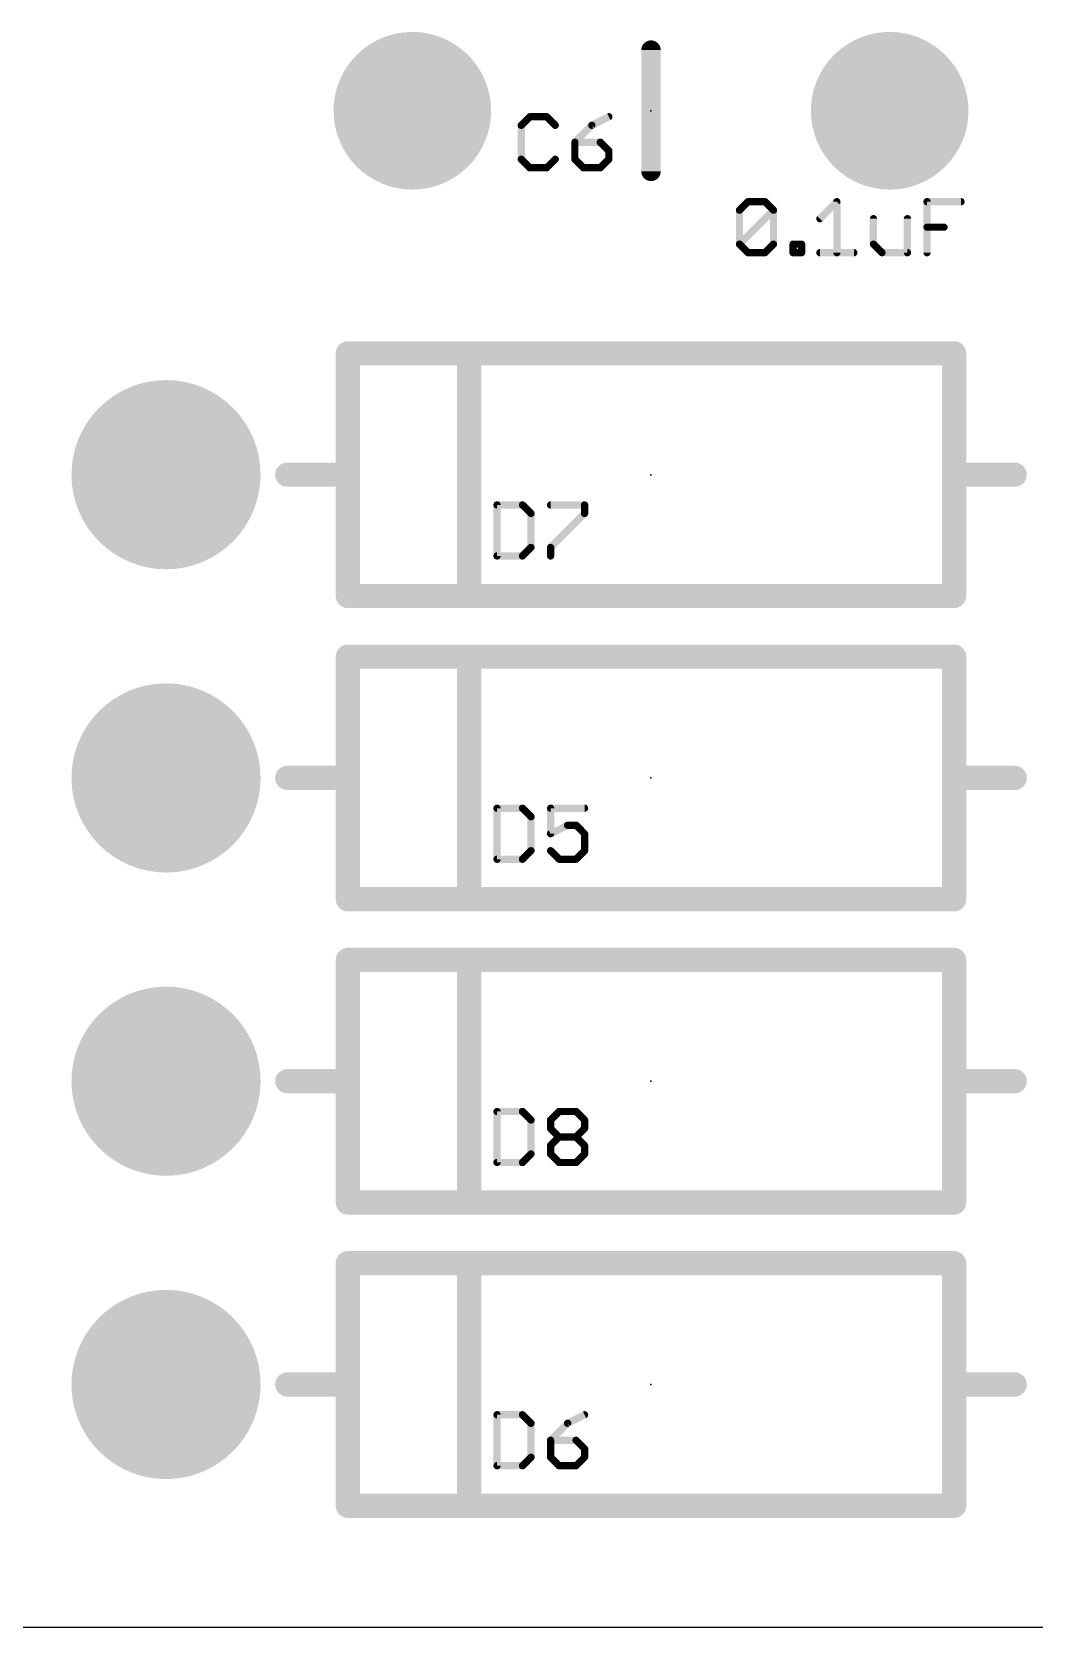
# Model space of a CAD drawing. Extents: x 0 to 3.5, y 0 to 1.5.
# Drawn here: x 2.67 to 3.083, y 0 to 0.657 of the extents above; entities that cross this region are included whole.
import ezdxf

# ---------------------------------------------------------------- set-up
doc = ezdxf.new("R2010")
doc.units = 0
for name, color, linetype in [('17', 82, 'CONTINUOUS'), ('20', 7, 'CONTINUOUS'), ('21', 253, 'CONTINUOUS'), ('23', 7, 'CONTINUOUS'), ('25', 253, 'CONTINUOUS'), ('27', 253, 'CONTINUOUS')]:
    doc.layers.add(name, color=color, linetype=linetype)

# ---------------------------------------------------------------- blocks, each defined once
blk = doc.blocks.new('ROUNDP')
at = {"const_width": 0.5}
blk.add_lwpolyline([(0, -0.25, 1), (0, 0.25, 1), (0, -0.25)], format="xyb", dxfattribs=at)

msp = doc.modelspace()

# ---------------------------------------------------------------- linework, layer by layer
at = {"layer": '20'}
msp.add_line((0.1, 0), (3.4, 0), dxfattribs=at)
at = {"layer": '21'}
for points, const_width in [([(2.925, 0.65), (2.925, 0.6)], 0.008), ([(2.85, 0.525), (2.8, 0.525)], 0.01), ([(2.8, 0.525), (2.8, 0.475)], 0.01), ([(3.05, 0.525), (2.85, 0.525)], 0.01), ([(2.85, 0.425), (2.85, 0.525)], 0.01), ([(3.05, 0.475), (3.05, 0.525)], 0.01), ([(2.8, 0.475), (2.775, 0.475)], 0.01), ([(2.8, 0.475), (2.8, 0.425)], 0.01), ([(3.05, 0.425), (3.05, 0.475)], 0.01), ([(3.05, 0.475), (3.075, 0.475)], 0.01), ([(2.8, 0.425), (2.85, 0.425)], 0.01), ([(2.85, 0.425), (3.05, 0.425)], 0.01), ([(2.85, 0.4), (2.8, 0.4)], 0.01), ([(2.8, 0.4), (2.8, 0.35)], 0.01), ([(3.05, 0.4), (2.85, 0.4)], 0.01), ([(2.85, 0.3), (2.85, 0.4)], 0.01), ([(3.05, 0.35), (3.05, 0.4)], 0.01), ([(2.8, 0.35), (2.775, 0.35)], 0.01), ([(2.8, 0.35), (2.8, 0.3)], 0.01), ([(3.05, 0.3), (3.05, 0.35)], 0.01), ([(3.05, 0.35), (3.075, 0.35)], 0.01), ([(2.8, 0.3), (2.85, 0.3)], 0.01), ([(2.85, 0.3), (3.05, 0.3)], 0.01), ([(2.85, 0.275), (2.8, 0.275)], 0.01), ([(2.8, 0.275), (2.8, 0.225)], 0.01), ([(3.05, 0.275), (2.85, 0.275)], 0.01), ([(2.85, 0.175), (2.85, 0.275)], 0.01), ([(3.05, 0.225), (3.05, 0.275)], 0.01), ([(2.8, 0.225), (2.775, 0.225)], 0.01), ([(2.8, 0.225), (2.8, 0.175)], 0.01), ([(3.05, 0.175), (3.05, 0.225)], 0.01), ([(3.05, 0.225), (3.075, 0.225)], 0.01), ([(2.8, 0.175), (2.85, 0.175)], 0.01), ([(2.85, 0.175), (3.05, 0.175)], 0.01), ([(2.85, 0.15), (2.8, 0.15)], 0.01), ([(2.8, 0.15), (2.8, 0.1)], 0.01), ([(3.05, 0.15), (2.85, 0.15)], 0.01), ([(2.85, 0.05), (2.85, 0.15)], 0.01), ([(3.05, 0.1), (3.05, 0.15)], 0.01), ([(2.8, 0.1), (2.775, 0.1)], 0.01), ([(2.8, 0.1), (2.8, 0.05)], 0.01), ([(3.05, 0.05), (3.05, 0.1)], 0.01), ([(3.05, 0.1), (3.075, 0.1)], 0.01), ([(2.8, 0.05), (2.85, 0.05)], 0.01), ([(2.85, 0.05), (3.05, 0.05)], 0.01)]:
    msp.add_lwpolyline(points, dxfattribs=dict(at, const_width=const_width))
for points, const_width in [([(2.927, 0.65, 1), (2.923, 0.65)], 0.004), ([(2.923, 0.6, 1), (2.927, 0.6)], 0.004), ([(2.8, 0.5275, 1), (2.8, 0.5225)], 0.005), ([(2.8025, 0.525, 1), (2.7975, 0.525)], 0.005), ([(2.85, 0.5275, 1), (2.85, 0.5225)], 0.005), ([(2.8525, 0.525, 1), (2.8475, 0.525)], 0.005), ([(2.85, 0.5225, 1), (2.85, 0.5275)], 0.005), ([(3.0525, 0.525, 1), (3.0475, 0.525)], 0.005), ([(3.05, 0.5225, 1), (3.05, 0.5275)], 0.005), ([(2.775, 0.4775, 1), (2.775, 0.4725)], 0.005), ([(2.8025, 0.475, 1), (2.7975, 0.475)], 0.005), ([(2.8, 0.4725, 1), (2.8, 0.4775)], 0.005), ([(3.0525, 0.475, 1), (3.0475, 0.475)], 0.005), ([(3.05, 0.4775, 1), (3.05, 0.4725)], 0.005), ([(3.075, 0.4725, 1), (3.075, 0.4775)], 0.005), ([(2.7975, 0.475, 1), (2.8025, 0.475)], 0.005), ([(3.0475, 0.475, 1), (3.0525, 0.475)], 0.005), ([(2.8, 0.4275, 1), (2.8, 0.4225)], 0.005), ([(2.7975, 0.425, 1), (2.8025, 0.425)], 0.005), ([(2.85, 0.4275, 1), (2.85, 0.4225)], 0.005), ([(2.8475, 0.425, 1), (2.8525, 0.425)], 0.005), ([(2.85, 0.4225, 1), (2.85, 0.4275)], 0.005), ([(3.0475, 0.425, 1), (3.0525, 0.425)], 0.005), ([(3.05, 0.4225, 1), (3.05, 0.4275)], 0.005), ([(2.8, 0.4025, 1), (2.8, 0.3975)], 0.005), ([(2.8025, 0.4, 1), (2.7975, 0.4)], 0.005), ([(2.85, 0.4025, 1), (2.85, 0.3975)], 0.005), ([(2.8525, 0.4, 1), (2.8475, 0.4)], 0.005), ([(2.85, 0.3975, 1), (2.85, 0.4025)], 0.005), ([(3.0525, 0.4, 1), (3.0475, 0.4)], 0.005), ([(3.05, 0.3975, 1), (3.05, 0.4025)], 0.005), ([(2.775, 0.3525, 1), (2.775, 0.3475)], 0.005), ([(2.8025, 0.35, 1), (2.7975, 0.35)], 0.005), ([(2.7975, 0.35, 1), (2.8025, 0.35)], 0.005), ([(2.8, 0.3475, 1), (2.8, 0.3525)], 0.005), ([(3.0525, 0.35, 1), (3.0475, 0.35)], 0.005), ([(3.05, 0.3525, 1), (3.05, 0.3475)], 0.005), ([(3.0475, 0.35, 1), (3.0525, 0.35)], 0.005), ([(3.075, 0.3475, 1), (3.075, 0.3525)], 0.005), ([(2.8, 0.3025, 1), (2.8, 0.2975)], 0.005), ([(2.7975, 0.3, 1), (2.8025, 0.3)], 0.005), ([(2.85, 0.3025, 1), (2.85, 0.2975)], 0.005), ([(2.8475, 0.3, 1), (2.8525, 0.3)], 0.005), ([(2.85, 0.2975, 1), (2.85, 0.3025)], 0.005), ([(3.0475, 0.3, 1), (3.0525, 0.3)], 0.005), ([(3.05, 0.2975, 1), (3.05, 0.3025)], 0.005), ([(2.8, 0.2775, 1), (2.8, 0.2725)], 0.005), ([(2.8025, 0.275, 1), (2.7975, 0.275)], 0.005), ([(2.85, 0.2775, 1), (2.85, 0.2725)], 0.005), ([(2.8525, 0.275, 1), (2.8475, 0.275)], 0.005), ([(2.85, 0.2725, 1), (2.85, 0.2775)], 0.005), ([(3.0525, 0.275, 1), (3.0475, 0.275)], 0.005), ([(3.05, 0.2725, 1), (3.05, 0.2775)], 0.005), ([(2.775, 0.2275, 1), (2.775, 0.2225)], 0.005), ([(2.8025, 0.225, 1), (2.7975, 0.225)], 0.005), ([(2.7975, 0.225, 1), (2.8025, 0.225)], 0.005), ([(2.8, 0.2225, 1), (2.8, 0.2275)], 0.005), ([(3.0525, 0.225, 1), (3.0475, 0.225)], 0.005), ([(3.05, 0.2275, 1), (3.05, 0.2225)], 0.005), ([(3.0475, 0.225, 1), (3.0525, 0.225)], 0.005), ([(3.075, 0.2225, 1), (3.075, 0.2275)], 0.005), ([(2.8, 0.1775, 1), (2.8, 0.1725)], 0.005), ([(2.85, 0.1775, 1), (2.85, 0.1725)], 0.005), ([(2.85, 0.1725, 1), (2.85, 0.1775)], 0.005), ([(3.05, 0.1725, 1), (3.05, 0.1775)], 0.005), ([(2.7975, 0.175, 1), (2.8025, 0.175)], 0.005), ([(2.8475, 0.175, 1), (2.8525, 0.175)], 0.005), ([(3.0475, 0.175, 1), (3.0525, 0.175)], 0.005), ([(2.8, 0.1525, 1), (2.8, 0.1475)], 0.005), ([(2.8025, 0.15, 1), (2.7975, 0.15)], 0.005), ([(2.85, 0.1525, 1), (2.85, 0.1475)], 0.005), ([(2.8525, 0.15, 1), (2.8475, 0.15)], 0.005), ([(2.85, 0.1475, 1), (2.85, 0.1525)], 0.005), ([(3.0525, 0.15, 1), (3.0475, 0.15)], 0.005), ([(3.05, 0.1475, 1), (3.05, 0.1525)], 0.005), ([(2.775, 0.1025, 1), (2.775, 0.0975)], 0.005), ([(2.8025, 0.1, 1), (2.7975, 0.1)], 0.005), ([(2.7975, 0.1, 1), (2.8025, 0.1)], 0.005), ([(2.8, 0.0975, 1), (2.8, 0.1025)], 0.005), ([(3.0525, 0.1, 1), (3.0475, 0.1)], 0.005), ([(3.05, 0.1025, 1), (3.05, 0.0975)], 0.005), ([(3.0475, 0.1, 1), (3.0525, 0.1)], 0.005), ([(3.075, 0.0975, 1), (3.075, 0.1025)], 0.005), ([(2.8, 0.0525, 1), (2.8, 0.0475)], 0.005), ([(2.85, 0.0525, 1), (2.85, 0.0475)], 0.005), ([(2.85, 0.0475, 1), (2.85, 0.0525)], 0.005), ([(3.05, 0.0475, 1), (3.05, 0.0525)], 0.005), ([(2.7975, 0.05, 1), (2.8025, 0.05)], 0.005), ([(2.8475, 0.05, 1), (2.8525, 0.05)], 0.005), ([(3.0475, 0.05, 1), (3.0525, 0.05)], 0.005)]:
    msp.add_lwpolyline(points, format="xyb", dxfattribs=dict(at, const_width=const_width))
at = {"layer": '23'}
for p in [(2.925, 0.625), (2.925, 0.475), (2.925, 0.35), (2.925, 0.225), (2.925, 0.1)]:
    msp.add_point(p, dxfattribs=at)
at = {"layer": '25', "const_width": 0.003}
for points in [[(2.875003, 0.622518), (2.8715, 0.619015)], [(2.8715, 0.619015), (2.8715, 0.605003)], [(2.882009, 0.622518), (2.875003, 0.622518)], [(2.885512, 0.619015), (2.882009, 0.622518)], [(2.900605, 0.619015), (2.893599, 0.612009)], [(2.907611, 0.622518), (2.900605, 0.619015)], [(2.893599, 0.612009), (2.893599, 0.605003)], [(2.904108, 0.612009), (2.893599, 0.612009)], [(2.907611, 0.608506), (2.904108, 0.612009)], [(2.8715, 0.605003), (2.875003, 0.6015)], [(2.882009, 0.6015), (2.885512, 0.605003)], [(2.893599, 0.605003), (2.897102, 0.6015)], [(2.904108, 0.6015), (2.907611, 0.605003)], [(2.907611, 0.605003), (2.907611, 0.608506)], [(2.875003, 0.6015), (2.882009, 0.6015)], [(2.897102, 0.6015), (2.904108, 0.6015)], [(2.8615, 0.462518), (2.8615, 0.4415)], [(2.872009, 0.462518), (2.8615, 0.462518)], [(2.875512, 0.459015), (2.872009, 0.462518)], [(2.875512, 0.445003), (2.875512, 0.459015)], [(2.883599, 0.462518), (2.897611, 0.462518)], [(2.897611, 0.459015), (2.883599, 0.445003)], [(2.897611, 0.462518), (2.897611, 0.459015)], [(2.8615, 0.4415), (2.872009, 0.4415)], [(2.872009, 0.4415), (2.875512, 0.445003)], [(2.883599, 0.445003), (2.883599, 0.4415)], [(2.8615, 0.337518), (2.8615, 0.3165)], [(2.872009, 0.337518), (2.8615, 0.337518)], [(2.875512, 0.334015), (2.872009, 0.337518)], [(2.875512, 0.320003), (2.875512, 0.334015)], [(2.897611, 0.337518), (2.883599, 0.337518)], [(2.883599, 0.337518), (2.883599, 0.327009)], [(2.883599, 0.327009), (2.890605, 0.330512)], [(2.890605, 0.330512), (2.894108, 0.330512)], [(2.894108, 0.330512), (2.897611, 0.327009)], [(2.897611, 0.327009), (2.897611, 0.320003)], [(2.8615, 0.3165), (2.872009, 0.3165)], [(2.872009, 0.3165), (2.875512, 0.320003)], [(2.887102, 0.3165), (2.883599, 0.320003)], [(2.894108, 0.3165), (2.887102, 0.3165)], [(2.897611, 0.320003), (2.894108, 0.3165)], [(2.8615, 0.212518), (2.8615, 0.1915)], [(2.872009, 0.212518), (2.8615, 0.212518)], [(2.875512, 0.209015), (2.872009, 0.212518)], [(2.875512, 0.195003), (2.875512, 0.209015)], [(2.883599, 0.209015), (2.887102, 0.212518)], [(2.883599, 0.205512), (2.883599, 0.209015)], [(2.887102, 0.212518), (2.894108, 0.212518)], [(2.894108, 0.212518), (2.897611, 0.209015)], [(2.897611, 0.209015), (2.897611, 0.205512)], [(2.887102, 0.202009), (2.883599, 0.205512)], [(2.897611, 0.205512), (2.894108, 0.202009)], [(2.883599, 0.198506), (2.887102, 0.202009)], [(2.883599, 0.195003), (2.883599, 0.198506)], [(2.887102, 0.202009), (2.894108, 0.202009)], [(2.894108, 0.202009), (2.897611, 0.198506)], [(2.897611, 0.198506), (2.897611, 0.195003)], [(2.8615, 0.1915), (2.872009, 0.1915)], [(2.872009, 0.1915), (2.875512, 0.195003)], [(2.887102, 0.1915), (2.883599, 0.195003)], [(2.894108, 0.1915), (2.887102, 0.1915)], [(2.897611, 0.195003), (2.894108, 0.1915)], [(2.8615, 0.087518), (2.8615, 0.0665)], [(2.872009, 0.087518), (2.8615, 0.087518)], [(2.875512, 0.084015), (2.872009, 0.087518)], [(2.875512, 0.070003), (2.875512, 0.084015)], [(2.890605, 0.084015), (2.883599, 0.077009)], [(2.897611, 0.087518), (2.890605, 0.084015)], [(2.883599, 0.077009), (2.883599, 0.070003)], [(2.894108, 0.077009), (2.883599, 0.077009)], [(2.897611, 0.073506), (2.894108, 0.077009)], [(2.897611, 0.070003), (2.897611, 0.073506)], [(2.8615, 0.0665), (2.872009, 0.0665)], [(2.872009, 0.0665), (2.875512, 0.070003)], [(2.883599, 0.070003), (2.887102, 0.0665)], [(2.887102, 0.0665), (2.894108, 0.0665)], [(2.894108, 0.0665), (2.897611, 0.070003)]]:
    msp.add_lwpolyline(points, dxfattribs=at)
at = {"layer": '25', "const_width": 0.0015}
for points in [[(2.87225, 0.619015, 1), (2.87075, 0.619015)], [(2.87097, 0.619545, 1), (2.87203, 0.618485)], [(2.875003, 0.623268, 1), (2.875003, 0.621768)], [(2.875533, 0.621988, 1), (2.874473, 0.623048)], [(2.882539, 0.623048, 1), (2.881479, 0.621988)], [(2.882009, 0.621768, 1), (2.882009, 0.623268)], [(2.884982, 0.618485, 1), (2.886042, 0.619545)], [(2.900269, 0.619686, 1), (2.90094, 0.618344)], [(2.901135, 0.618485, 1), (2.900074, 0.619545)], [(2.907946, 0.621847, 1), (2.907275, 0.623189)], [(2.894349, 0.612009, 1), (2.892849, 0.612009)], [(2.893599, 0.612759, 1), (2.893599, 0.611259)], [(2.893068, 0.612539, 1), (2.894129, 0.611479)], [(2.904638, 0.612539, 1), (2.903577, 0.611479)], [(2.904108, 0.611259, 1), (2.904108, 0.612759)], [(2.87203, 0.605533, 1), (2.87097, 0.604473)], [(2.87075, 0.605003, 1), (2.87225, 0.605003)], [(2.886042, 0.604473, 1), (2.884982, 0.605533)], [(2.894129, 0.605533, 1), (2.893068, 0.604473)], [(2.892849, 0.605003, 1), (2.894349, 0.605003)], [(2.908361, 0.608506, 1), (2.906861, 0.608506)], [(2.906861, 0.605003, 1), (2.908361, 0.605003)], [(2.90708, 0.607976, 1), (2.908141, 0.609036)], [(2.908141, 0.604473, 1), (2.90708, 0.605533)], [(2.875003, 0.60225, 1), (2.875003, 0.60075)], [(2.874473, 0.60097, 1), (2.875533, 0.60203)], [(2.881479, 0.60203, 1), (2.882539, 0.60097)], [(2.882009, 0.60075, 1), (2.882009, 0.60225)], [(2.897102, 0.60225, 1), (2.897102, 0.60075)], [(2.896571, 0.60097, 1), (2.897632, 0.60203)], [(2.903577, 0.60203, 1), (2.904638, 0.60097)], [(2.904108, 0.60075, 1), (2.904108, 0.60225)], [(2.86225, 0.462518, 1), (2.86075, 0.462518)], [(2.8615, 0.463268, 1), (2.8615, 0.461768)], [(2.872539, 0.463048, 1), (2.871479, 0.461988)], [(2.872009, 0.461768, 1), (2.872009, 0.463268)], [(2.876262, 0.459015, 1), (2.874762, 0.459015)], [(2.874982, 0.458485, 1), (2.876042, 0.459545)], [(2.883599, 0.463268, 1), (2.883599, 0.461768)], [(2.898361, 0.462518, 1), (2.896861, 0.462518)], [(2.898141, 0.458485, 1), (2.89708, 0.459545)], [(2.897611, 0.461768, 1), (2.897611, 0.463268)], [(2.896861, 0.459015, 1), (2.898361, 0.459015)], [(2.8615, 0.44225, 1), (2.8615, 0.44075)], [(2.86075, 0.4415, 1), (2.86225, 0.4415)], [(2.871479, 0.44203, 1), (2.872539, 0.44097)], [(2.872009, 0.44075, 1), (2.872009, 0.44225)], [(2.874762, 0.445003, 1), (2.876262, 0.445003)], [(2.876042, 0.444473, 1), (2.874982, 0.445533)], [(2.884349, 0.445003, 1), (2.882849, 0.445003)], [(2.883068, 0.445533, 1), (2.884129, 0.444473)], [(2.882849, 0.4415, 1), (2.884349, 0.4415)], [(2.86225, 0.337518, 1), (2.86075, 0.337518)], [(2.8615, 0.338268, 1), (2.8615, 0.336768)], [(2.872539, 0.338048, 1), (2.871479, 0.336988)], [(2.872009, 0.336768, 1), (2.872009, 0.338268)], [(2.876262, 0.334015, 1), (2.874762, 0.334015)], [(2.883599, 0.338268, 1), (2.883599, 0.336768)], [(2.884349, 0.337518, 1), (2.882849, 0.337518)], [(2.897611, 0.336768, 1), (2.897611, 0.338268)], [(2.874982, 0.333485, 1), (2.876042, 0.334545)], [(2.890605, 0.331262, 1), (2.890605, 0.329762)], [(2.89094, 0.329841, 1), (2.890269, 0.331183)], [(2.894638, 0.331042, 1), (2.893577, 0.329982)], [(2.894108, 0.329762, 1), (2.894108, 0.331262)], [(2.883263, 0.32768, 1), (2.883934, 0.326338)], [(2.882849, 0.327009, 1), (2.884349, 0.327009)], [(2.898361, 0.327009, 1), (2.896861, 0.327009)], [(2.89708, 0.326479, 1), (2.898141, 0.327539)], [(2.8615, 0.31725, 1), (2.8615, 0.31575)], [(2.86075, 0.3165, 1), (2.86225, 0.3165)], [(2.871479, 0.31703, 1), (2.872539, 0.31597)], [(2.872009, 0.31575, 1), (2.872009, 0.31725)], [(2.874762, 0.320003, 1), (2.876262, 0.320003)], [(2.876042, 0.319473, 1), (2.874982, 0.320533)], [(2.884129, 0.320533, 1), (2.883068, 0.319473)], [(2.887102, 0.31725, 1), (2.887102, 0.31575)], [(2.886571, 0.31597, 1), (2.887632, 0.31703)], [(2.893577, 0.31703, 1), (2.894638, 0.31597)], [(2.894108, 0.31575, 1), (2.894108, 0.31725)], [(2.896861, 0.320003, 1), (2.898361, 0.320003)], [(2.898141, 0.319473, 1), (2.89708, 0.320533)], [(2.86225, 0.212518, 1), (2.86075, 0.212518)], [(2.8615, 0.213268, 1), (2.8615, 0.211768)], [(2.872539, 0.213048, 1), (2.871479, 0.211988)], [(2.872009, 0.211768, 1), (2.872009, 0.213268)], [(2.876262, 0.209015, 1), (2.874762, 0.209015)], [(2.884349, 0.209015, 1), (2.882849, 0.209015)], [(2.887102, 0.213268, 1), (2.887102, 0.211768)], [(2.887632, 0.211988, 1), (2.886571, 0.213048)], [(2.894638, 0.213048, 1), (2.893577, 0.211988)], [(2.894108, 0.211768, 1), (2.894108, 0.213268)], [(2.898361, 0.209015, 1), (2.896861, 0.209015)], [(2.874982, 0.208485, 1), (2.876042, 0.209545)], [(2.883068, 0.209545, 1), (2.884129, 0.208485)], [(2.884129, 0.206042, 1), (2.883068, 0.204982)], [(2.882849, 0.205512, 1), (2.884349, 0.205512)], [(2.896861, 0.205512, 1), (2.898361, 0.205512)], [(2.89708, 0.208485, 1), (2.898141, 0.209545)], [(2.898141, 0.204982, 1), (2.89708, 0.206042)], [(2.884349, 0.198506, 1), (2.882849, 0.198506)], [(2.883068, 0.199036, 1), (2.884129, 0.197976)], [(2.887102, 0.202759, 1), (2.887102, 0.201259)], [(2.887632, 0.201479, 1), (2.886571, 0.202539)], [(2.886571, 0.201479, 1), (2.887632, 0.202539)], [(2.894638, 0.202539, 1), (2.893577, 0.201479)], [(2.893577, 0.202539, 1), (2.894638, 0.201479)], [(2.894108, 0.201259, 1), (2.894108, 0.202759)], [(2.898361, 0.198506, 1), (2.896861, 0.198506)], [(2.89708, 0.197976, 1), (2.898141, 0.199036)], [(2.8615, 0.19225, 1), (2.8615, 0.19075)], [(2.86075, 0.1915, 1), (2.86225, 0.1915)], [(2.871479, 0.19203, 1), (2.872539, 0.19097)], [(2.872009, 0.19075, 1), (2.872009, 0.19225)], [(2.874762, 0.195003, 1), (2.876262, 0.195003)], [(2.876042, 0.194473, 1), (2.874982, 0.195533)], [(2.884129, 0.195533, 1), (2.883068, 0.194473)], [(2.882849, 0.195003, 1), (2.884349, 0.195003)], [(2.887102, 0.19225, 1), (2.887102, 0.19075)], [(2.886571, 0.19097, 1), (2.887632, 0.19203)], [(2.893577, 0.19203, 1), (2.894638, 0.19097)], [(2.894108, 0.19075, 1), (2.894108, 0.19225)], [(2.896861, 0.195003, 1), (2.898361, 0.195003)], [(2.898141, 0.194473, 1), (2.89708, 0.195533)], [(2.86225, 0.087518, 1), (2.86075, 0.087518)], [(2.8615, 0.088268, 1), (2.8615, 0.086768)], [(2.872539, 0.088048, 1), (2.871479, 0.086988)], [(2.872009, 0.086768, 1), (2.872009, 0.088268)], [(2.876262, 0.084015, 1), (2.874762, 0.084015)], [(2.891135, 0.083485, 1), (2.890074, 0.084545)], [(2.897946, 0.086847, 1), (2.897275, 0.088189)], [(2.874982, 0.083485, 1), (2.876042, 0.084545)], [(2.890269, 0.084686, 1), (2.89094, 0.083344)], [(2.884349, 0.077009, 1), (2.882849, 0.077009)], [(2.883599, 0.077759, 1), (2.883599, 0.076259)], [(2.883068, 0.077539, 1), (2.884129, 0.076479)], [(2.894638, 0.077539, 1), (2.893577, 0.076479)], [(2.894108, 0.076259, 1), (2.894108, 0.077759)], [(2.898361, 0.073506, 1), (2.896861, 0.073506)], [(2.89708, 0.072976, 1), (2.898141, 0.074036)], [(2.8615, 0.06725, 1), (2.8615, 0.06575)], [(2.86075, 0.0665, 1), (2.86225, 0.0665)], [(2.871479, 0.06703, 1), (2.872539, 0.06597)], [(2.872009, 0.06575, 1), (2.872009, 0.06725)], [(2.874762, 0.070003, 1), (2.876262, 0.070003)], [(2.876042, 0.069473, 1), (2.874982, 0.070533)], [(2.884129, 0.070533, 1), (2.883068, 0.069473)], [(2.882849, 0.070003, 1), (2.884349, 0.070003)], [(2.887102, 0.06725, 1), (2.887102, 0.06575)], [(2.886571, 0.06597, 1), (2.887632, 0.06703)], [(2.893577, 0.06703, 1), (2.894638, 0.06597)], [(2.894108, 0.06575, 1), (2.894108, 0.06725)], [(2.896861, 0.070003, 1), (2.898361, 0.070003)], [(2.898141, 0.069473, 1), (2.89708, 0.070533)]]:
    msp.add_lwpolyline(points, format="xyb", dxfattribs=at)
at = {"layer": '27', "const_width": 0.003}
for points in [[(2.9615, 0.584015), (2.965003, 0.587518)], [(2.9615, 0.570003), (2.9615, 0.584015)], [(2.9615, 0.570003), (2.975512, 0.584015)], [(2.965003, 0.587518), (2.972009, 0.587518)], [(2.972009, 0.587518), (2.975512, 0.584015)], [(2.975512, 0.584015), (2.975512, 0.570003)], [(2.994648, 0.580512), (3.001654, 0.587518)], [(3.001654, 0.587518), (3.001654, 0.5665)], [(3.038846, 0.5665), (3.038846, 0.587518)], [(3.038846, 0.587518), (3.052858, 0.587518)], [(3.016747, 0.580512), (3.016747, 0.570003)], [(3.030759, 0.5665), (3.030759, 0.580512)], [(3.038846, 0.577009), (3.045852, 0.577009)], [(2.965003, 0.5665), (2.9615, 0.570003)], [(2.972009, 0.5665), (2.965003, 0.5665)], [(2.975512, 0.570003), (2.972009, 0.5665)], [(2.983599, 0.5665), (2.983599, 0.570003)], [(2.983599, 0.570003), (2.987102, 0.570003)], [(2.987102, 0.5665), (2.983599, 0.5665)], [(2.987102, 0.570003), (2.987102, 0.5665)], [(2.994648, 0.5665), (3.00866, 0.5665)], [(3.016747, 0.570003), (3.02025, 0.5665)], [(3.02025, 0.5665), (3.030759, 0.5665)]]:
    msp.add_lwpolyline(points, dxfattribs=at)
at = {"layer": '27', "const_width": 0.0015}
for points in [[(2.96225, 0.584015, 1), (2.96075, 0.584015)], [(2.96097, 0.584545, 1), (2.96203, 0.583485)], [(2.965003, 0.588268, 1), (2.965003, 0.586768)], [(2.965533, 0.586988, 1), (2.964473, 0.588048)], [(2.972539, 0.588048, 1), (2.971479, 0.586988)], [(2.972009, 0.586768, 1), (2.972009, 0.588268)], [(2.976262, 0.584015, 1), (2.974762, 0.584015)], [(2.976042, 0.583485, 1), (2.974982, 0.584545)], [(2.974982, 0.583485, 1), (2.976042, 0.584545)], [(3.002404, 0.587518, 1), (3.000904, 0.587518)], [(3.002184, 0.586988, 1), (3.001124, 0.588048)], [(3.039596, 0.587518, 1), (3.038096, 0.587518)], [(3.038846, 0.588268, 1), (3.038846, 0.586768)], [(3.052858, 0.586768, 1), (3.052858, 0.588268)], [(2.994118, 0.581042, 1), (2.995178, 0.579982)], [(3.017497, 0.580512, 1), (3.015997, 0.580512)], [(3.031509, 0.580512, 1), (3.030009, 0.580512)], [(3.038846, 0.577759, 1), (3.038846, 0.576259)], [(3.045852, 0.576259, 1), (3.045852, 0.577759)], [(2.96203, 0.570533, 1), (2.96097, 0.569473)], [(2.96097, 0.570533, 1), (2.96203, 0.569473)], [(2.96075, 0.570003, 1), (2.96225, 0.570003)], [(2.965003, 0.56725, 1), (2.965003, 0.56575)], [(2.964473, 0.56597, 1), (2.965533, 0.56703)], [(2.971479, 0.56703, 1), (2.972539, 0.56597)], [(2.972009, 0.56575, 1), (2.972009, 0.56725)], [(2.974762, 0.570003, 1), (2.976262, 0.570003)], [(2.976042, 0.569473, 1), (2.974982, 0.570533)], [(2.984349, 0.570003, 1), (2.982849, 0.570003)], [(2.983599, 0.570753, 1), (2.983599, 0.569253)], [(2.983599, 0.56725, 1), (2.983599, 0.56575)], [(2.982849, 0.5665, 1), (2.984349, 0.5665)], [(2.987852, 0.570003, 1), (2.986352, 0.570003)], [(2.986352, 0.5665, 1), (2.987852, 0.5665)], [(2.987102, 0.569253, 1), (2.987102, 0.570753)], [(2.987102, 0.56575, 1), (2.987102, 0.56725)], [(2.994648, 0.56725, 1), (2.994648, 0.56575)], [(3.000904, 0.5665, 1), (3.002404, 0.5665)], [(3.00866, 0.56575, 1), (3.00866, 0.56725)], [(3.017277, 0.570533, 1), (3.016217, 0.569473)], [(3.015997, 0.570003, 1), (3.017497, 0.570003)], [(3.02025, 0.56725, 1), (3.02025, 0.56575)], [(3.01972, 0.56597, 1), (3.02078, 0.56703)], [(3.030009, 0.5665, 1), (3.031509, 0.5665)], [(3.030759, 0.56575, 1), (3.030759, 0.56725)], [(3.038096, 0.5665, 1), (3.039596, 0.5665)]]:
    msp.add_lwpolyline(points, format="xyb", dxfattribs=at)

# ---------------------------------------------------------------- block references
at = {"layer": '17', "xscale": 0.065, "yscale": 0.065}
for p in [(2.826575, 0.625), (2.826575, 0.625), (3.023425, 0.625), (3.023425, 0.625)]:
    msp.add_blockref('ROUNDP', p, dxfattribs=at)
at = {"layer": '17', "xscale": 0.078, "yscale": 0.078, "rotation": 180}
for p in [(2.725, 0.475), (2.725, 0.475), (2.725, 0.35), (2.725, 0.35), (2.725, 0.225), (2.725, 0.225), (2.725, 0.1), (2.725, 0.1)]:
    msp.add_blockref('ROUNDP', p, dxfattribs=at)

doc.saveas('drawing.dxf')
